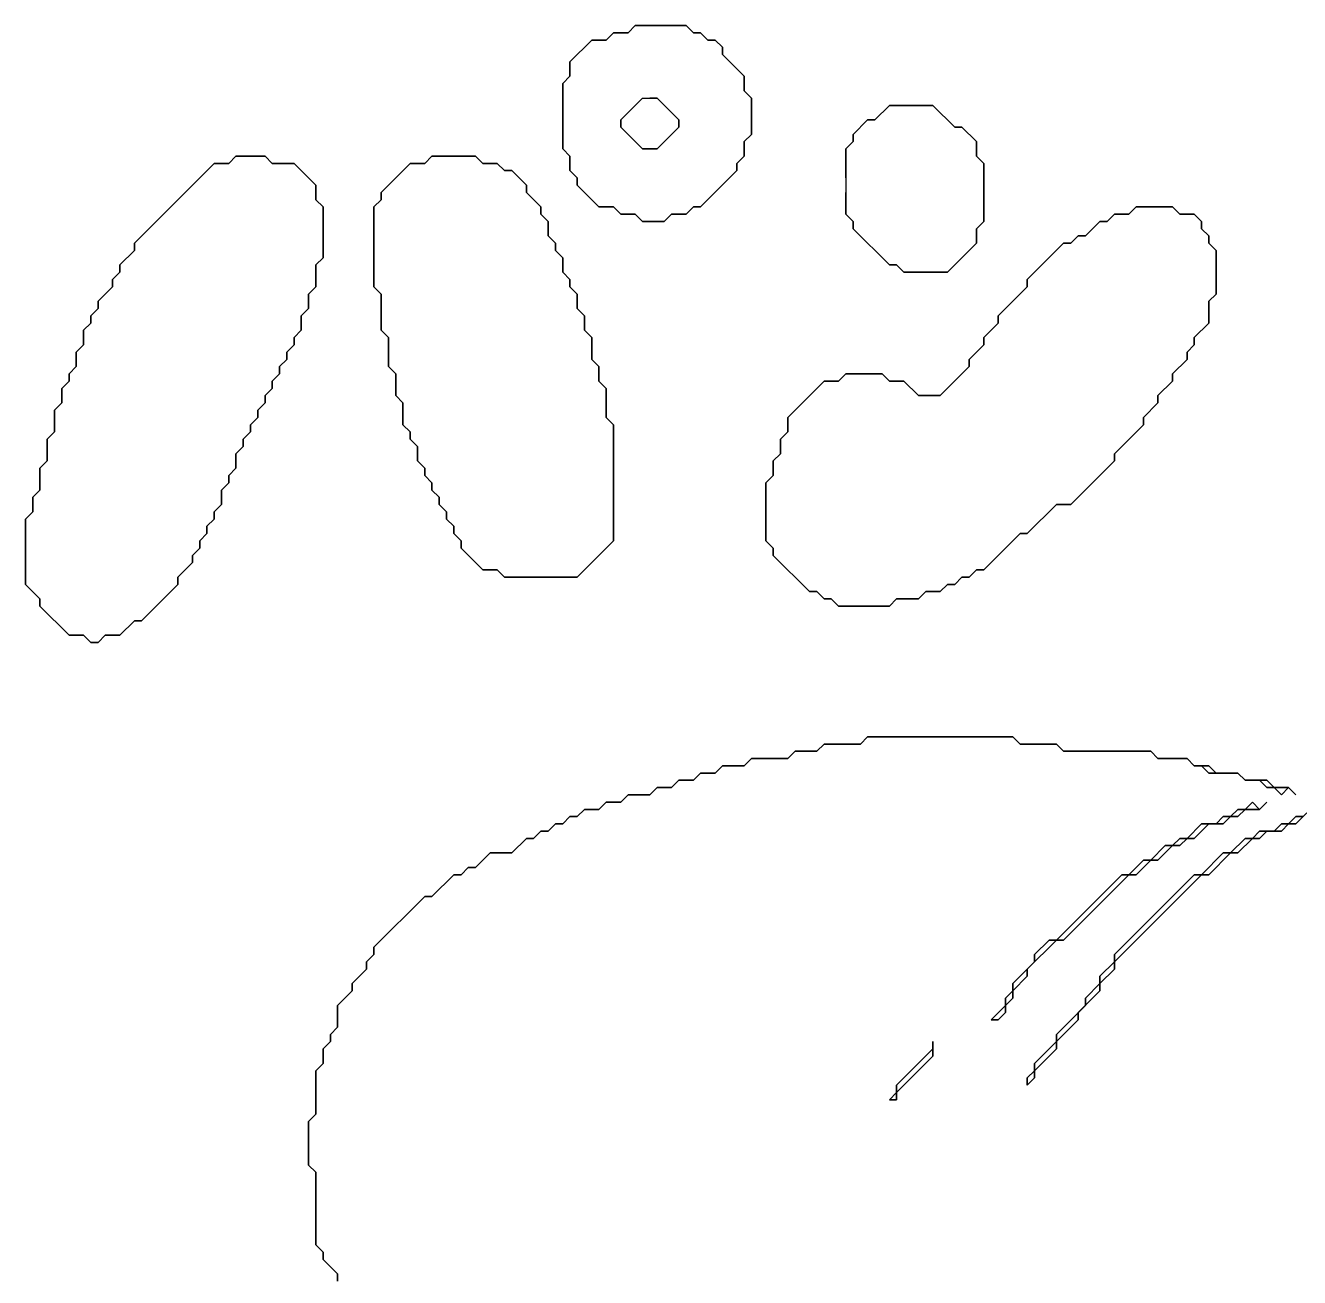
# Model space of a CAD drawing. Header units: millimetres. Extents: x -0.36 to 5.84, y 0.27 to 6.05.
# Drawn here: x -0.355 to 2.082, y 3.488 to 5.884 of the extents above; entities that cross this region are included whole.
import ezdxf

# ---------------------------------------------------------------- set-up
doc = ezdxf.new("R2010")
doc.units = ezdxf.units.MM
doc.layers.add('PDF_幾何圖形', color=7, linetype='Continuous')

msp = doc.modelspace()

# ---------------------------------------------------------------- linework, layer by layer
for p, q in [((0.8254, 5.7453), (0.8393, 5.7453)), ((1.2143, 5.5926), (1.2143, 5.5648)), ((0.4226, 4.9953), (0.4365, 4.9814))]:
    msp.add_line(p, q)
at = {"layer": 'PDF_幾何圖形', "lineweight": 35}
for p, q in [((0.7976, 5.8703), (0.8115, 5.8842)), ((0.8115, 5.8842), (0.7976, 5.8703)), ((0.8115, 5.8842), (0.9087, 5.8842)), ((0.9087, 5.8842), (0.8115, 5.8842)), ((0.9087, 5.8842), (0.9226, 5.8703)), ((0.9226, 5.8703), (0.9087, 5.8842)), ((0.7282, 5.8564), (0.6865, 5.8148)), ((0.756, 5.8564), (0.7282, 5.8564)), ((0.7421, 5.8564), (0.756, 5.8564)), ((0.756, 5.8564), (0.7698, 5.8703)), ((0.7698, 5.8703), (0.756, 5.8564)), ((0.7698, 5.8703), (0.7976, 5.8703)), ((0.7976, 5.8703), (0.7698, 5.8703)), ((0.9365, 5.8703), (0.9226, 5.8703)), ((0.9504, 5.8564), (0.9365, 5.8703)), ((0.9643, 5.8564), (0.9504, 5.8564)), ((0.9782, 5.8426), (0.9643, 5.8564)), ((0.9782, 5.8287), (0.9782, 5.8426)), ((1.0198, 5.787), (0.9782, 5.8287)), ((0.6865, 5.8148), (0.6865, 5.787)), ((0.6726, 5.7731), (0.6865, 5.787)), ((0.6865, 5.787), (0.6726, 5.7731)), ((0.6865, 5.787), (0.6865, 5.8009)), ((1.0198, 5.7592), (1.0198, 5.787)), ((0.6726, 5.6481), (0.6726, 5.7731)), ((0.6726, 5.7731), (0.6726, 5.6481)), ((1.0198, 5.7731), (1.0198, 5.7592)), ((1.0198, 5.7592), (1.0337, 5.7453)), ((1.0337, 5.7453), (1.0198, 5.7592)), ((0.8254, 5.7453), (0.7837, 5.7037)), ((0.8115, 5.7314), (0.7976, 5.7176)), ((0.8393, 5.7453), (0.8532, 5.7453)), ((0.8532, 5.7453), (0.8393, 5.7453)), ((0.8532, 5.7453), (0.8948, 5.7037)), ((1.0337, 5.7453), (1.0337, 5.6759)), ((1.0337, 5.6759), (1.0337, 5.7453)), ((1.2976, 5.7314), (1.2698, 5.7037)), ((1.381, 5.7314), (1.2976, 5.7314)), ((1.3115, 5.7314), (1.3671, 5.7314)), ((1.4226, 5.6898), (1.381, 5.7314)), ((0.7837, 5.6898), (0.7837, 5.7037)), ((0.8254, 5.6481), (0.7837, 5.6898)), ((0.7837, 5.6898), (0.8254, 5.6481)), ((0.7976, 5.6759), (0.7837, 5.6898)), ((0.8948, 5.6898), (0.8532, 5.6481)), ((0.881, 5.6759), (0.8948, 5.6898)), ((0.8948, 5.7037), (0.8948, 5.6898)), ((0.8948, 5.6898), (0.8948, 5.7037)), ((1.256, 5.7037), (1.2282, 5.6759)), ((1.2698, 5.7037), (1.256, 5.7037)), ((1.4365, 5.6898), (1.4226, 5.6898)), ((1.4643, 5.662), (1.4365, 5.6898)), ((1.0337, 5.6759), (1.0198, 5.662)), ((1.0198, 5.662), (1.0337, 5.6759)), ((1.0198, 5.662), (1.0198, 5.6481)), ((1.0198, 5.6342), (1.0198, 5.662)), ((1.2282, 5.662), (1.2143, 5.6481)), ((1.2282, 5.6759), (1.2282, 5.662)), ((1.4643, 5.6342), (1.4643, 5.662)), ((0.0337, 5.6203), (0.0476, 5.6342)), ((0.0476, 5.6342), (0.0337, 5.6203)), ((0.0476, 5.6342), (0.1032, 5.6342)), ((0.1032, 5.6342), (0.0476, 5.6342)), ((0.1032, 5.6342), (0.1171, 5.6203)), ((0.1171, 5.6203), (0.1032, 5.6342)), ((0.4087, 5.6203), (0.4226, 5.6342)), ((0.4226, 5.6342), (0.4087, 5.6203)), ((0.4226, 5.6342), (0.506, 5.6342)), ((0.506, 5.6342), (0.4226, 5.6342)), ((0.506, 5.6342), (0.5198, 5.6203)), ((0.5198, 5.6203), (0.506, 5.6342)), ((0.6865, 5.6342), (0.6726, 5.6481)), ((0.6726, 5.6481), (0.6865, 5.6342)), ((0.6865, 5.6203), (0.6865, 5.6342)), ((0.6865, 5.6342), (0.6865, 5.6064)), ((0.8532, 5.6481), (0.8254, 5.6481)), ((0.8254, 5.6481), (0.8532, 5.6481)), ((1.006, 5.6203), (1.0198, 5.6342)), ((1.2143, 5.6481), (1.2143, 5.5926)), ((1.2143, 5.5926), (1.2143, 5.6342)), ((1.4643, 5.6481), (1.4643, 5.6342)), ((1.4643, 5.6342), (1.4782, 5.6203)), ((1.4782, 5.6203), (1.4643, 5.6342)), ((0.006, 5.6203), (-0.1468, 5.4676)), ((0.0337, 5.6203), (0.006, 5.6203)), ((0.0198, 5.6203), (0.0337, 5.6203)), ((0.1171, 5.6203), (0.1448, 5.6203)), ((0.1587, 5.6203), (0.1171, 5.6203)), ((0.2004, 5.5787), (0.1587, 5.6203)), ((0.381, 5.6203), (0.3254, 5.5648)), ((0.4087, 5.6203), (0.381, 5.6203)), ((0.3948, 5.6203), (0.4087, 5.6203)), ((0.5198, 5.6203), (0.5337, 5.6203)), ((0.5476, 5.6203), (0.5198, 5.6203)), ((0.5615, 5.6064), (0.5476, 5.6203)), ((0.5754, 5.6064), (0.5615, 5.6064)), ((0.6032, 5.5787), (0.5754, 5.6064)), ((0.6865, 5.6064), (0.7004, 5.5926)), ((0.9365, 5.537), (1.006, 5.6064)), ((1.006, 5.6064), (1.006, 5.6203)), ((1.4782, 5.6203), (1.4782, 5.5092)), ((1.4782, 5.5092), (1.4782, 5.6203)), ((0.7004, 5.5926), (0.7004, 5.5787)), ((0.2004, 5.5509), (0.2004, 5.5787)), ((0.2004, 5.5648), (0.2004, 5.5509)), ((0.3254, 5.5648), (0.3254, 5.5509)), ((0.6032, 5.5648), (0.6032, 5.5787)), ((0.631, 5.537), (0.6032, 5.5648)), ((0.7004, 5.5787), (0.7421, 5.537)), ((1.2143, 5.537), (1.2143, 5.5648)), ((1.2143, 5.5648), (1.2143, 5.5231)), ((0.2004, 5.5509), (0.2143, 5.537)), ((0.2143, 5.537), (0.2004, 5.5509)), ((0.2143, 5.537), (0.2143, 5.4398)), ((0.2143, 5.4398), (0.2143, 5.537)), ((0.3254, 5.5509), (0.3115, 5.537)), ((0.3115, 5.537), (0.3115, 5.3842)), ((0.631, 5.5231), (0.631, 5.537)), ((0.7421, 5.537), (0.7698, 5.537)), ((0.7698, 5.537), (0.756, 5.537)), ((0.7837, 5.5231), (0.7698, 5.537)), ((0.7698, 5.537), (0.7837, 5.5231)), ((0.9087, 5.5231), (0.9226, 5.537)), ((0.9226, 5.537), (0.9365, 5.537)), ((1.756, 5.5231), (1.7698, 5.537)), ((1.7698, 5.537), (1.756, 5.5231)), ((1.7698, 5.537), (1.8393, 5.537)), ((1.8393, 5.537), (1.7698, 5.537)), ((1.8393, 5.537), (1.8532, 5.5231)), ((1.8532, 5.5231), (1.8393, 5.537)), ((0.3115, 5.3842), (0.3115, 5.5231)), ((0.6448, 5.5092), (0.631, 5.5231)), ((0.6448, 5.4814), (0.6448, 5.5092)), ((0.8115, 5.5231), (0.7837, 5.5231)), ((0.7837, 5.5231), (0.8115, 5.5231)), ((0.8254, 5.5092), (0.8115, 5.5231)), ((0.8115, 5.5231), (0.8254, 5.5092)), ((0.8671, 5.5092), (0.8254, 5.5092)), ((0.8254, 5.5092), (0.8671, 5.5092)), ((0.881, 5.5231), (0.8671, 5.5092)), ((0.8671, 5.5092), (0.881, 5.5231)), ((0.8948, 5.5231), (0.881, 5.5231)), ((0.881, 5.5231), (0.9087, 5.5231)), ((1.2143, 5.5231), (1.2282, 5.5092)), ((1.2282, 5.5092), (1.2282, 5.4953)), ((1.4782, 5.5092), (1.4643, 5.4953)), ((1.4643, 5.4953), (1.4782, 5.5092)), ((1.7004, 5.5092), (1.6726, 5.4814)), ((1.7143, 5.5092), (1.7004, 5.5092)), ((1.7143, 5.5092), (1.7282, 5.5231)), ((1.7282, 5.5231), (1.7143, 5.5092)), ((1.7282, 5.5231), (1.756, 5.5231)), ((1.756, 5.5231), (1.7282, 5.5231)), ((1.8532, 5.5231), (1.8671, 5.5231)), ((1.881, 5.5231), (1.8532, 5.5231)), ((1.8948, 5.5092), (1.881, 5.5231)), ((1.8948, 5.4953), (1.8948, 5.5092)), ((0.6448, 5.4953), (0.6448, 5.4814)), ((1.2282, 5.4953), (1.2976, 5.4259)), ((1.4643, 5.4953), (1.4643, 5.4814)), ((1.4643, 5.4676), (1.4643, 5.4953)), ((1.9087, 5.4814), (1.8948, 5.4953)), ((-0.1468, 5.4676), (-0.1468, 5.4537)), ((0.6448, 5.4814), (0.6587, 5.4676)), ((0.6587, 5.4676), (0.6448, 5.4814)), ((0.6587, 5.4676), (0.6587, 5.4537)), ((0.6587, 5.4537), (0.6587, 5.4676)), ((1.4087, 5.412), (1.4643, 5.4676)), ((1.631, 5.4676), (1.5615, 5.3981)), ((1.6448, 5.4676), (1.631, 5.4676)), ((1.6587, 5.4814), (1.6448, 5.4676)), ((1.6726, 5.4814), (1.6587, 5.4814)), ((1.9087, 5.4676), (1.9087, 5.4814)), ((1.9226, 5.4537), (1.9087, 5.4676)), ((-0.1468, 5.4537), (-0.1746, 5.4259)), ((0.2143, 5.4398), (0.2004, 5.4259)), ((0.2004, 5.4259), (0.2143, 5.4398)), ((0.6726, 5.4398), (0.6587, 5.4537)), ((0.6726, 5.412), (0.6726, 5.4398)), ((1.9226, 5.3703), (1.9226, 5.4537)), ((1.9226, 5.4398), (1.9226, 5.3703)), ((-0.1746, 5.412), (-0.1885, 5.3981)), ((-0.1746, 5.4259), (-0.1746, 5.412)), ((0.2004, 5.4259), (0.2004, 5.3842)), ((0.2004, 5.3842), (0.2004, 5.4259)), ((0.6726, 5.4259), (0.6726, 5.412)), ((0.6726, 5.412), (0.6865, 5.3981)), ((0.6865, 5.3981), (0.6726, 5.412)), ((1.2976, 5.4259), (1.3115, 5.4259)), ((1.3254, 5.412), (1.3115, 5.4259)), ((1.3115, 5.4259), (1.3254, 5.412)), ((1.3948, 5.412), (1.3254, 5.412)), ((1.3254, 5.412), (1.4087, 5.412)), ((-0.1885, 5.3981), (-0.1885, 5.3842)), ((0.6865, 5.3981), (0.6865, 5.3842)), ((0.6865, 5.3842), (0.6865, 5.3981)), ((1.5615, 5.3981), (1.5615, 5.3842)), ((-0.1885, 5.3842), (-0.2163, 5.3564)), ((-0.2024, 5.3703), (-0.1885, 5.3842)), ((0.2004, 5.3842), (0.1865, 5.3703)), ((0.1865, 5.3703), (0.2004, 5.3842)), ((0.1865, 5.3703), (0.1865, 5.3426)), ((0.1865, 5.3426), (0.1865, 5.3703)), ((0.3254, 5.3703), (0.3115, 5.3842)), ((0.3115, 5.3842), (0.3254, 5.3703)), ((0.3254, 5.3009), (0.3254, 5.3703)), ((0.3254, 5.3703), (0.3254, 5.3009)), ((0.6865, 5.3842), (0.7004, 5.3703)), ((0.7004, 5.3703), (0.6865, 5.3842)), ((0.7004, 5.3703), (0.7004, 5.3426)), ((0.7004, 5.3426), (0.7004, 5.3703)), ((1.5615, 5.3842), (1.506, 5.3287)), ((1.9226, 5.3703), (1.9087, 5.3564)), ((1.9087, 5.3564), (1.9226, 5.3703)), ((-0.2163, 5.3426), (-0.2302, 5.3287)), ((-0.2163, 5.3564), (-0.2163, 5.3426)), ((0.1865, 5.3426), (0.1726, 5.3287)), ((0.1726, 5.3287), (0.1865, 5.3426)), ((0.7004, 5.3426), (0.7143, 5.3287)), ((0.7143, 5.3287), (0.7004, 5.3426)), ((1.9087, 5.3564), (1.9087, 5.3287)), ((1.9087, 5.3148), (1.9087, 5.3564)), ((-0.2302, 5.3148), (-0.244, 5.3009)), ((-0.2302, 5.3287), (-0.2302, 5.3148)), ((0.1726, 5.3287), (0.1726, 5.3148)), ((0.1726, 5.3009), (0.1726, 5.3287)), ((0.7143, 5.3287), (0.7143, 5.3009)), ((0.7143, 5.3009), (0.7143, 5.3287)), ((1.506, 5.3148), (1.4782, 5.287)), ((1.506, 5.3287), (1.506, 5.3148)), ((1.881, 5.287), (1.9087, 5.3148)), ((-0.244, 5.3009), (-0.244, 5.2731)), ((0.1587, 5.287), (0.1726, 5.3009)), ((0.3393, 5.287), (0.3254, 5.3009)), ((0.3254, 5.3009), (0.3393, 5.287)), ((0.7143, 5.3009), (0.7282, 5.287)), ((0.7282, 5.287), (0.7143, 5.3009)), ((-0.2579, 5.2592), (-0.244, 5.2731)), ((-0.244, 5.2731), (-0.2579, 5.2592)), ((-0.244, 5.2731), (-0.244, 5.287)), ((0.1448, 5.2592), (0.1587, 5.2731)), ((0.1587, 5.2731), (0.1587, 5.287)), ((0.3393, 5.2314), (0.3393, 5.287)), ((0.3393, 5.287), (0.3393, 5.2314)), ((0.7282, 5.287), (0.7282, 5.2453)), ((0.7282, 5.2453), (0.7282, 5.287)), ((1.4782, 5.2731), (1.4504, 5.2453)), ((1.4782, 5.287), (1.4782, 5.2731)), ((1.8671, 5.2592), (1.881, 5.2731)), ((1.881, 5.2731), (1.881, 5.287)), ((-0.2579, 5.2314), (-0.2579, 5.2592)), ((-0.2579, 5.2592), (-0.2579, 5.2314)), ((0.131, 5.2314), (0.1448, 5.2453)), ((0.1448, 5.2453), (0.1448, 5.2592)), ((0.7282, 5.2453), (0.7421, 5.2314)), ((0.7421, 5.2314), (0.7282, 5.2453)), ((1.4504, 5.2453), (1.4504, 5.2314)), ((1.8393, 5.2176), (1.8671, 5.2453)), ((1.8671, 5.2453), (1.8671, 5.2592)), ((-0.2718, 5.2176), (-0.2579, 5.2314)), ((-0.2579, 5.2314), (-0.2718, 5.2176)), ((-0.2718, 5.2037), (-0.2718, 5.2176)), ((-0.2718, 5.2176), (-0.2718, 5.2037)), ((0.1171, 5.2037), (0.131, 5.2176)), ((0.131, 5.2176), (0.131, 5.2314)), ((0.3532, 5.2176), (0.3393, 5.2314)), ((0.3393, 5.2314), (0.3532, 5.2176)), ((0.3532, 5.1759), (0.3532, 5.2176)), ((0.3532, 5.2176), (0.3532, 5.1759)), ((0.7421, 5.2314), (0.7421, 5.2037)), ((0.7421, 5.2037), (0.7421, 5.2314)), ((1.2004, 5.2037), (1.2143, 5.2176)), ((1.2143, 5.2176), (1.2837, 5.2176)), ((1.2837, 5.2176), (1.2143, 5.2176)), ((1.2837, 5.2176), (1.2976, 5.2037)), ((1.2976, 5.2037), (1.2837, 5.2176)), ((1.4504, 5.2314), (1.3948, 5.1759)), ((1.8393, 5.2037), (1.8393, 5.2176)), ((-0.2857, 5.1898), (-0.2718, 5.2037)), ((-0.2718, 5.2037), (-0.2857, 5.1898)), ((0.1171, 5.1898), (0.1171, 5.2037)), ((0.7421, 5.2037), (0.756, 5.1898)), ((0.756, 5.1898), (0.7421, 5.2037)), ((1.1726, 5.2037), (1.1032, 5.1342)), ((1.1865, 5.2037), (1.1726, 5.2037)), ((1.1865, 5.2037), (1.2004, 5.2037)), ((1.2976, 5.2037), (1.3115, 5.2037)), ((1.3254, 5.2037), (1.2976, 5.2037)), ((1.3532, 5.1759), (1.3254, 5.2037)), ((1.8115, 5.1759), (1.8393, 5.2037)), ((-0.2857, 5.162), (-0.2857, 5.1898)), ((-0.2857, 5.1898), (-0.2857, 5.162)), ((0.1032, 5.1759), (0.1171, 5.1898)), ((0.1032, 5.1759), (0.1032, 5.162)), ((0.1032, 5.162), (0.1032, 5.1759)), ((0.3671, 5.162), (0.3532, 5.1759)), ((0.3532, 5.1759), (0.3671, 5.162)), ((0.756, 5.1898), (0.756, 5.1342)), ((0.756, 5.1342), (0.756, 5.1898)), ((1.3532, 5.1759), (1.381, 5.1759)), ((1.3948, 5.1759), (1.3532, 5.1759)), ((1.8115, 5.162), (1.8115, 5.1759)), ((-0.2996, 5.1481), (-0.2857, 5.162)), ((-0.2857, 5.162), (-0.2996, 5.1481)), ((-0.2996, 5.1064), (-0.2996, 5.1481)), ((-0.2996, 5.1481), (-0.2996, 5.1064)), ((0.1032, 5.162), (0.0893, 5.1481)), ((0.0893, 5.1481), (0.1032, 5.162)), ((0.0893, 5.1342), (0.0893, 5.1481)), ((0.3671, 5.1203), (0.3671, 5.162)), ((0.3671, 5.162), (0.3671, 5.1203)), ((1.7837, 5.1342), (1.8115, 5.162)), ((0.0754, 5.1203), (0.0893, 5.1342)), ((0.0754, 5.1064), (0.0754, 5.1203)), ((0.381, 5.1064), (0.3671, 5.1203)), ((0.3671, 5.1203), (0.381, 5.1064)), ((0.756, 5.1342), (0.7698, 5.1203)), ((0.7698, 5.1203), (0.756, 5.1342)), ((0.7698, 5.1203), (0.7698, 4.912)), ((0.7698, 4.8981), (0.7698, 5.1203)), ((1.1032, 5.1342), (1.1032, 5.1064)), ((1.1032, 5.1064), (1.1032, 5.1203)), ((1.7282, 5.0648), (1.7837, 5.1203)), ((1.7837, 5.1203), (1.7837, 5.1342)), ((-0.3135, 5.0926), (-0.2996, 5.1064)), ((-0.2996, 5.1064), (-0.3135, 5.0926)), ((0.0615, 5.0926), (0.0754, 5.1064)), ((0.381, 5.0926), (0.381, 5.1064)), ((0.381, 5.1064), (0.381, 5.0926)), ((1.0893, 5.0926), (1.1032, 5.1064)), ((1.1032, 5.1064), (1.0893, 5.0926)), ((-0.3135, 5.0509), (-0.3135, 5.0926)), ((-0.3135, 5.0926), (-0.3135, 5.0509)), ((0.0615, 5.0787), (0.0476, 5.0648)), ((0.0476, 5.0648), (0.0615, 5.0787)), ((0.0615, 5.0926), (0.0615, 5.0787)), ((0.0615, 5.0787), (0.0615, 5.0926)), ((0.3948, 5.0787), (0.381, 5.0926)), ((0.381, 5.0926), (0.3948, 5.0787)), ((0.3948, 5.0648), (0.3948, 5.0787)), ((0.3948, 5.0787), (0.3948, 5.0509)), ((1.0893, 5.0648), (1.0893, 5.0926)), ((1.0893, 5.0926), (1.0893, 5.0648)), ((1.7421, 5.0787), (1.7282, 5.0648)), ((-0.3274, 5.037), (-0.3135, 5.0509)), ((-0.3135, 5.0509), (-0.3274, 5.037)), ((0.0476, 5.0648), (0.0476, 5.037)), ((0.0476, 5.037), (0.0476, 5.0648)), ((0.3948, 5.0509), (0.4087, 5.037)), ((1.0754, 5.0509), (1.0893, 5.0648)), ((1.0893, 5.0648), (1.0754, 5.0509)), ((1.0754, 5.0231), (1.0754, 5.0509)), ((1.0754, 5.0509), (1.0754, 5.0231)), ((1.6448, 4.9676), (1.7282, 5.0509)), ((1.7282, 5.0509), (1.7282, 5.0648)), ((-0.3274, 4.9953), (-0.3274, 5.037)), ((-0.3274, 5.037), (-0.3274, 4.9953)), ((0.0476, 5.037), (0.0337, 5.0231)), ((0.0337, 5.0231), (0.0476, 5.037)), ((0.0337, 5.0231), (0.0337, 5.0092)), ((0.0337, 5.0092), (0.0337, 5.0231)), ((0.4087, 5.037), (0.4087, 5.0231)), ((0.4087, 5.0231), (0.4226, 5.0092)), ((1.0615, 5.0092), (1.0754, 5.0231)), ((1.0754, 5.0231), (1.0615, 5.0092)), ((0.0337, 5.0092), (0.0198, 4.9953)), ((0.0198, 4.9953), (0.0337, 5.0092)), ((0.4226, 5.0092), (0.4226, 4.9953)), ((1.0615, 4.8981), (1.0615, 5.0092)), ((1.0615, 5.0092), (1.0615, 4.8981)), ((-0.3413, 4.9814), (-0.3274, 4.9953)), ((-0.3274, 4.9953), (-0.3413, 4.9814)), ((-0.3413, 4.9537), (-0.3413, 4.9814)), ((-0.3413, 4.9814), (-0.3413, 4.9537)), ((0.0198, 4.9953), (0.0198, 4.9814)), ((0.0198, 4.9676), (0.0198, 4.9953)), ((0.4365, 4.9814), (0.4365, 4.9676)), ((-0.3552, 4.9398), (-0.3413, 4.9537)), ((-0.3413, 4.9537), (-0.3552, 4.9398)), ((0.006, 4.9537), (0.0198, 4.9676)), ((0.006, 4.9398), (0.006, 4.9537)), ((0.4365, 4.9676), (0.4504, 4.9537)), ((0.4504, 4.9537), (0.4504, 4.9398)), ((1.6171, 4.9676), (1.5615, 4.912)), ((1.631, 4.9676), (1.6171, 4.9676)), ((1.631, 4.9676), (1.6448, 4.9676)), ((-0.3552, 4.8287), (-0.3552, 4.9398)), ((-0.3552, 4.9398), (-0.3552, 4.8148)), ((-0.0079, 4.9259), (0.006, 4.9398)), ((-0.0079, 4.912), (-0.0079, 4.9259)), ((0.4504, 4.9398), (0.4643, 4.9259)), ((0.4643, 4.9259), (0.4643, 4.912)), ((-0.0218, 4.8981), (-0.0079, 4.912)), ((0.4643, 4.912), (0.4782, 4.8981)), ((1.5476, 4.912), (1.4782, 4.8426)), ((1.5615, 4.912), (1.5476, 4.912)), ((-0.0357, 4.8703), (-0.0218, 4.8842)), ((-0.0218, 4.8842), (-0.0218, 4.8981)), ((0.4782, 4.8981), (0.4782, 4.8842)), ((0.4782, 4.8842), (0.5198, 4.8426)), ((0.7004, 4.8287), (0.7698, 4.8981)), ((1.0754, 4.8842), (1.0615, 4.8981)), ((1.0615, 4.8981), (1.0754, 4.8842)), ((1.0754, 4.8703), (1.0754, 4.8842)), ((1.0754, 4.8842), (1.0754, 4.8703)), ((-0.0635, 4.8287), (-0.0357, 4.8564)), ((-0.0357, 4.8564), (-0.0357, 4.8703)), ((1.1448, 4.8009), (1.0754, 4.8703)), ((-0.0635, 4.8148), (-0.0635, 4.8287)), ((0.5198, 4.8426), (0.5476, 4.8426)), ((0.5476, 4.8426), (0.5337, 4.8426)), ((0.5615, 4.8287), (0.5476, 4.8426)), ((0.5476, 4.8426), (0.5615, 4.8287)), ((0.6865, 4.8287), (0.5615, 4.8287)), ((0.5615, 4.8287), (0.7004, 4.8287)), ((1.4365, 4.8287), (1.4226, 4.8148)), ((1.4504, 4.8287), (1.4365, 4.8287)), ((1.4643, 4.8426), (1.4504, 4.8287)), ((1.4782, 4.8426), (1.4643, 4.8426)), ((-0.3552, 4.8148), (-0.3274, 4.787)), ((-0.1329, 4.7453), (-0.0635, 4.8148)), ((1.4087, 4.8148), (1.3948, 4.8009)), ((1.3948, 4.8009), (1.4087, 4.8148)), ((1.4226, 4.8148), (1.4087, 4.8148)), ((1.4087, 4.8148), (1.4226, 4.8148)), ((-0.3274, 4.787), (-0.3274, 4.7731)), ((1.1587, 4.8009), (1.1448, 4.8009)), ((1.1726, 4.787), (1.1587, 4.8009)), ((1.1865, 4.787), (1.1726, 4.787)), ((1.2004, 4.7731), (1.1865, 4.787)), ((1.3115, 4.787), (1.2976, 4.7731)), ((1.2976, 4.7731), (1.3115, 4.787)), ((1.3532, 4.787), (1.3115, 4.787)), ((1.3115, 4.787), (1.3532, 4.787)), ((1.3671, 4.8009), (1.3532, 4.787)), ((1.3532, 4.787), (1.3671, 4.8009)), ((1.3948, 4.8009), (1.3671, 4.8009)), ((1.3671, 4.8009), (1.3948, 4.8009)), ((-0.3274, 4.7731), (-0.2718, 4.7176)), ((1.2976, 4.7731), (1.2004, 4.7731)), ((1.2004, 4.7731), (1.2976, 4.7731)), ((-0.1746, 4.7176), (-0.1468, 4.7453)), ((-0.1468, 4.7453), (-0.1329, 4.7453)), ((-0.2718, 4.7176), (-0.244, 4.7176)), ((-0.244, 4.7176), (-0.2579, 4.7176)), ((-0.2302, 4.7037), (-0.244, 4.7176)), ((-0.244, 4.7176), (-0.2302, 4.7037)), ((-0.2024, 4.7176), (-0.2163, 4.7037)), ((-0.2163, 4.7037), (-0.2024, 4.7176)), ((-0.1885, 4.7176), (-0.2024, 4.7176)), ((-0.2024, 4.7176), (-0.1746, 4.7176)), ((-0.2163, 4.7037), (-0.2302, 4.7037)), ((-0.2302, 4.7037), (-0.2163, 4.7037)), ((1.256, 4.5231), (1.2421, 4.5092)), ((1.2421, 4.5092), (1.256, 4.5231)), ((1.256, 4.5231), (1.5337, 4.5231)), ((1.5337, 4.5231), (1.256, 4.5231)), ((1.5337, 4.5231), (1.5476, 4.5092)), ((1.5476, 4.5092), (1.5337, 4.5231)), ((1.1171, 4.4953), (1.1032, 4.4814)), ((1.1032, 4.4814), (1.1171, 4.4953)), ((1.1587, 4.4953), (1.1171, 4.4953)), ((1.1171, 4.4953), (1.1587, 4.4953)), ((1.1726, 4.5092), (1.1587, 4.4953)), ((1.1587, 4.4953), (1.1726, 4.5092)), ((1.2421, 4.5092), (1.1726, 4.5092)), ((1.1726, 4.5092), (1.2421, 4.5092)), ((1.5476, 4.5092), (1.6171, 4.5092)), ((1.6171, 4.5092), (1.5476, 4.5092)), ((1.6171, 4.5092), (1.631, 4.4953)), ((1.631, 4.4953), (1.6171, 4.5092)), ((1.631, 4.4953), (1.7976, 4.4953)), ((1.7976, 4.4953), (1.631, 4.4953)), ((1.7976, 4.4953), (1.8115, 4.4814)), ((1.8115, 4.4814), (1.7976, 4.4953)), ((0.9782, 4.4676), (0.9643, 4.4537)), ((0.9643, 4.4537), (0.9782, 4.4676)), ((1.0198, 4.4676), (0.9782, 4.4676)), ((0.9782, 4.4676), (1.0198, 4.4676)), ((1.0337, 4.4814), (1.0198, 4.4676)), ((1.0198, 4.4676), (1.0337, 4.4814)), ((1.1032, 4.4814), (1.0337, 4.4814)), ((1.0337, 4.4814), (1.1032, 4.4814)), ((1.8115, 4.4814), (1.8671, 4.4814)), ((1.8671, 4.4814), (1.8115, 4.4814)), ((1.8671, 4.4814), (1.881, 4.4676)), ((1.881, 4.4676), (1.8671, 4.4814)), ((1.881, 4.4676), (1.8948, 4.4676)), ((1.9087, 4.4676), (1.881, 4.4676)), ((1.8948, 4.4676), (1.9087, 4.4537)), ((1.9226, 4.4537), (1.9087, 4.4676)), ((0.8948, 4.4398), (0.881, 4.4259)), ((0.881, 4.4259), (0.8948, 4.4398)), ((0.9226, 4.4398), (0.8948, 4.4398)), ((0.8948, 4.4398), (0.9226, 4.4398)), ((0.9365, 4.4537), (0.9226, 4.4398)), ((0.9226, 4.4398), (0.9365, 4.4537)), ((0.9643, 4.4537), (0.9365, 4.4537)), ((0.9365, 4.4537), (0.9643, 4.4537)), ((1.9087, 4.4537), (1.9643, 4.4537)), ((1.9643, 4.4537), (1.9226, 4.4537)), ((1.9643, 4.4537), (1.9782, 4.4398)), ((1.9782, 4.4398), (1.9643, 4.4537)), ((1.9782, 4.4398), (2.006, 4.4398)), ((2.0198, 4.4398), (1.9782, 4.4398)), ((2.006, 4.4398), (2.0198, 4.4259)), ((2.0337, 4.4259), (2.0198, 4.4398)), ((0.7976, 4.412), (0.7837, 4.3981)), ((0.7837, 4.3981), (0.7976, 4.412)), ((0.8393, 4.412), (0.7976, 4.412)), ((0.7976, 4.412), (0.8393, 4.412)), ((0.8532, 4.4259), (0.8393, 4.412)), ((0.8393, 4.412), (0.8532, 4.4259)), ((0.881, 4.4259), (0.8532, 4.4259)), ((0.8532, 4.4259), (0.881, 4.4259)), ((2.0198, 4.4259), (2.0337, 4.4259)), ((2.0337, 4.4259), (2.0476, 4.412)), ((2.0615, 4.4259), (2.0337, 4.4259)), ((2.0476, 4.412), (2.0615, 4.4259)), ((2.0615, 4.4259), (2.0754, 4.412)), ((2.0754, 4.412), (2.0615, 4.4259)), ((0.756, 4.3981), (0.7421, 4.3842)), ((0.7421, 4.3842), (0.756, 4.3981)), ((0.7837, 4.3981), (0.756, 4.3981)), ((0.756, 4.3981), (0.7837, 4.3981)), ((1.9921, 4.3981), (1.9782, 4.3842)), ((2.006, 4.3842), (1.9921, 4.3981)), ((2.006, 4.3842), (2.0198, 4.3981)), ((2.0198, 4.3981), (2.006, 4.3842)), ((2.0754, 4.3564), (2.1171, 4.3981)), ((0.6865, 4.3703), (0.6726, 4.3564)), ((0.7004, 4.3703), (0.6865, 4.3703)), ((0.7143, 4.3842), (0.7004, 4.3703)), ((0.7421, 4.3842), (0.7143, 4.3842)), ((0.7282, 4.3842), (0.7421, 4.3842)), ((1.9365, 4.3703), (1.9226, 4.3564)), ((1.9504, 4.3703), (1.9365, 4.3703)), ((1.9365, 4.3564), (1.9504, 4.3703)), ((1.9643, 4.3842), (1.9504, 4.3703)), ((1.9504, 4.3703), (1.9643, 4.3703)), ((1.9782, 4.3842), (1.9643, 4.3842)), ((1.9643, 4.3703), (1.9782, 4.3842)), ((1.9782, 4.3842), (2.006, 4.3842)), ((2.0754, 4.3703), (2.0615, 4.3564)), ((2.0893, 4.3703), (2.0754, 4.3703)), ((0.631, 4.3426), (0.6171, 4.3287)), ((0.6448, 4.3426), (0.631, 4.3426)), ((0.6587, 4.3564), (0.6448, 4.3426)), ((0.6726, 4.3564), (0.6587, 4.3564)), ((1.8948, 4.3564), (1.8671, 4.3287)), ((1.881, 4.3287), (1.9087, 4.3564)), ((1.9226, 4.3564), (1.8948, 4.3564)), ((1.9087, 4.3564), (1.9365, 4.3564)), ((2.006, 4.3426), (1.9921, 4.3287)), ((2.0337, 4.3426), (2.006, 4.3426)), ((2.006, 4.3287), (2.0198, 4.3426)), ((2.0198, 4.3426), (2.0476, 4.3426)), ((2.0476, 4.3564), (2.0337, 4.3426)), ((2.0615, 4.3564), (2.0476, 4.3564)), ((2.0476, 4.3426), (2.0615, 4.3564)), ((2.0615, 4.3564), (2.0754, 4.3564)), ((0.6032, 4.3287), (0.5754, 4.3009)), ((0.6171, 4.3287), (0.6032, 4.3287)), ((1.8254, 4.3148), (1.7976, 4.287)), ((1.8115, 4.287), (1.8393, 4.3148)), ((1.8393, 4.3148), (1.8254, 4.3148)), ((1.8532, 4.3287), (1.8393, 4.3148)), ((1.8393, 4.3148), (1.8532, 4.3148)), ((1.8671, 4.3287), (1.8532, 4.3287)), ((1.8532, 4.3148), (1.8671, 4.3287)), ((1.8671, 4.3287), (1.881, 4.3287)), ((1.9782, 4.3287), (1.9504, 4.3009)), ((1.9643, 4.3009), (1.9921, 4.3287)), ((1.9921, 4.3287), (1.9782, 4.3287)), ((1.9921, 4.3287), (2.006, 4.3287)), ((0.5337, 4.3009), (0.506, 4.2731)), ((0.5754, 4.3009), (0.5337, 4.3009)), ((0.5476, 4.3009), (0.5754, 4.3009)), ((1.9365, 4.3009), (1.8948, 4.2592)), ((1.9087, 4.2592), (1.9504, 4.3009)), ((1.9504, 4.3009), (1.9365, 4.3009)), ((1.9504, 4.3009), (1.9643, 4.3009)), ((0.4921, 4.2731), (0.4782, 4.2592)), ((0.506, 4.2731), (0.4921, 4.2731)), ((1.7837, 4.287), (1.756, 4.2592)), ((1.7698, 4.2592), (1.7976, 4.287)), ((1.7976, 4.287), (1.7837, 4.287)), ((1.7976, 4.287), (1.8115, 4.287)), ((0.4643, 4.2592), (0.4226, 4.2176)), ((0.4782, 4.2592), (0.4643, 4.2592)), ((1.7421, 4.2592), (1.6171, 4.1342)), ((1.631, 4.1342), (1.756, 4.2592)), ((1.881, 4.2592), (1.7282, 4.1064)), ((1.7282, 4.0926), (1.8948, 4.2592)), ((1.756, 4.2592), (1.7421, 4.2592)), ((1.756, 4.2592), (1.7698, 4.2592)), ((1.8948, 4.2592), (1.881, 4.2592)), ((1.8948, 4.2592), (1.9087, 4.2592)), ((0.4087, 4.2176), (0.3115, 4.1203)), ((0.4226, 4.2176), (0.4087, 4.2176)), ((0.3115, 4.1203), (0.3115, 4.1064)), ((1.5615, 4.0787), (1.6171, 4.1342)), ((1.6032, 4.1342), (1.5754, 4.1064)), ((1.6171, 4.1342), (1.6032, 4.1342)), ((1.6171, 4.1342), (1.631, 4.1342)), ((0.3115, 4.1064), (0.2976, 4.0926)), ((1.5754, 4.1064), (1.5754, 4.0926)), ((1.7282, 4.1064), (1.7282, 4.0926)), ((0.2976, 4.0787), (0.2698, 4.0509)), ((0.2976, 4.0926), (0.2976, 4.0787)), ((1.5754, 4.0926), (1.5337, 4.0509)), ((1.5615, 4.0648), (1.5615, 4.0787)), ((1.7282, 4.0926), (1.7004, 4.0648)), ((1.7004, 4.0509), (1.7282, 4.0787)), ((1.7282, 4.0787), (1.7282, 4.0926)), ((0.2698, 4.0509), (0.2698, 4.037)), ((1.5337, 4.037), (1.5615, 4.0648)), ((1.5337, 4.0509), (1.5337, 4.037)), ((1.7004, 4.0509), (1.6726, 4.0231)), ((1.7004, 4.0648), (1.7004, 4.0509)), ((1.7004, 4.037), (1.7004, 4.0509)), ((0.2698, 4.037), (0.2421, 4.0092)), ((1.5337, 4.037), (1.5198, 4.0231)), ((1.5198, 4.0231), (1.5198, 4.0092)), ((1.5198, 4.0092), (1.5337, 4.0231)), ((1.5337, 4.0231), (1.5337, 4.037)), ((1.6587, 3.9953), (1.7004, 4.037)), ((1.6726, 4.0231), (1.6726, 4.0092)), ((0.2421, 4.0092), (0.2421, 3.9676)), ((1.5198, 4.0092), (1.4921, 3.9814)), ((1.5198, 3.9953), (1.5198, 4.0092)), ((1.6726, 4.0092), (1.6171, 3.9537)), ((0.2421, 3.9676), (0.2421, 3.9953)), ((1.4921, 3.9814), (1.506, 3.9814)), ((1.506, 3.9814), (1.5198, 3.9953)), ((1.6171, 3.9398), (1.6587, 3.9814)), ((1.6587, 3.9814), (1.6587, 3.9953)), ((0.2421, 3.9676), (0.2282, 3.9537)), ((0.2282, 3.9537), (0.2421, 3.9676)), ((0.2282, 3.9537), (0.2282, 3.9398)), ((0.2282, 3.9398), (0.2282, 3.9537)), ((1.6171, 3.9537), (1.6171, 3.9398)), ((0.2282, 3.9398), (0.2143, 3.9259)), ((0.2143, 3.9259), (0.2282, 3.9398)), ((0.2143, 3.9259), (0.2143, 3.8981)), ((0.2143, 3.8981), (0.2143, 3.9259)), ((1.381, 3.9259), (1.3115, 3.8564)), ((1.381, 3.9398), (1.381, 3.9259)), ((1.381, 3.912), (1.381, 3.9398)), ((1.6171, 3.9398), (1.5754, 3.8981)), ((1.5754, 3.8842), (1.6171, 3.9259)), ((1.6171, 3.9259), (1.6171, 3.9398)), ((1.3115, 3.8426), (1.381, 3.912)), ((0.2143, 3.8981), (0.2004, 3.8842)), ((0.2004, 3.8842), (0.2143, 3.8981)), ((0.2004, 3.8842), (0.2004, 3.8009)), ((0.2004, 3.8009), (0.2004, 3.8842)), ((1.5754, 3.8842), (1.5615, 3.8703)), ((1.5754, 3.8981), (1.5754, 3.8842)), ((1.5754, 3.8703), (1.5754, 3.8842)), ((1.3115, 3.8564), (1.3115, 3.8426)), ((1.5615, 3.8703), (1.5615, 3.8564)), ((1.5615, 3.8564), (1.5754, 3.8703)), ((1.3115, 3.8426), (1.2976, 3.8287)), ((1.2976, 3.8287), (1.3115, 3.8287)), ((1.3115, 3.8287), (1.3115, 3.8426)), ((0.2004, 3.8009), (0.1865, 3.787)), ((0.1865, 3.787), (0.2004, 3.8009)), ((0.1865, 3.787), (0.1865, 3.7037)), ((0.1865, 3.7037), (0.1865, 3.787)), ((0.1865, 3.7037), (0.2004, 3.6898)), ((0.2004, 3.6898), (0.1865, 3.7037)), ((0.2004, 3.6898), (0.2004, 3.5509)), ((0.2004, 3.5648), (0.2004, 3.6898)), ((0.2004, 3.5509), (0.2143, 3.537)), ((0.2143, 3.537), (0.2143, 3.5231)), ((0.2143, 3.5231), (0.2421, 3.4953)), ((0.2421, 3.4953), (0.2421, 3.4814))]:
    msp.add_line(p, q, dxfattribs=at)

doc.saveas('drawing.dxf')
